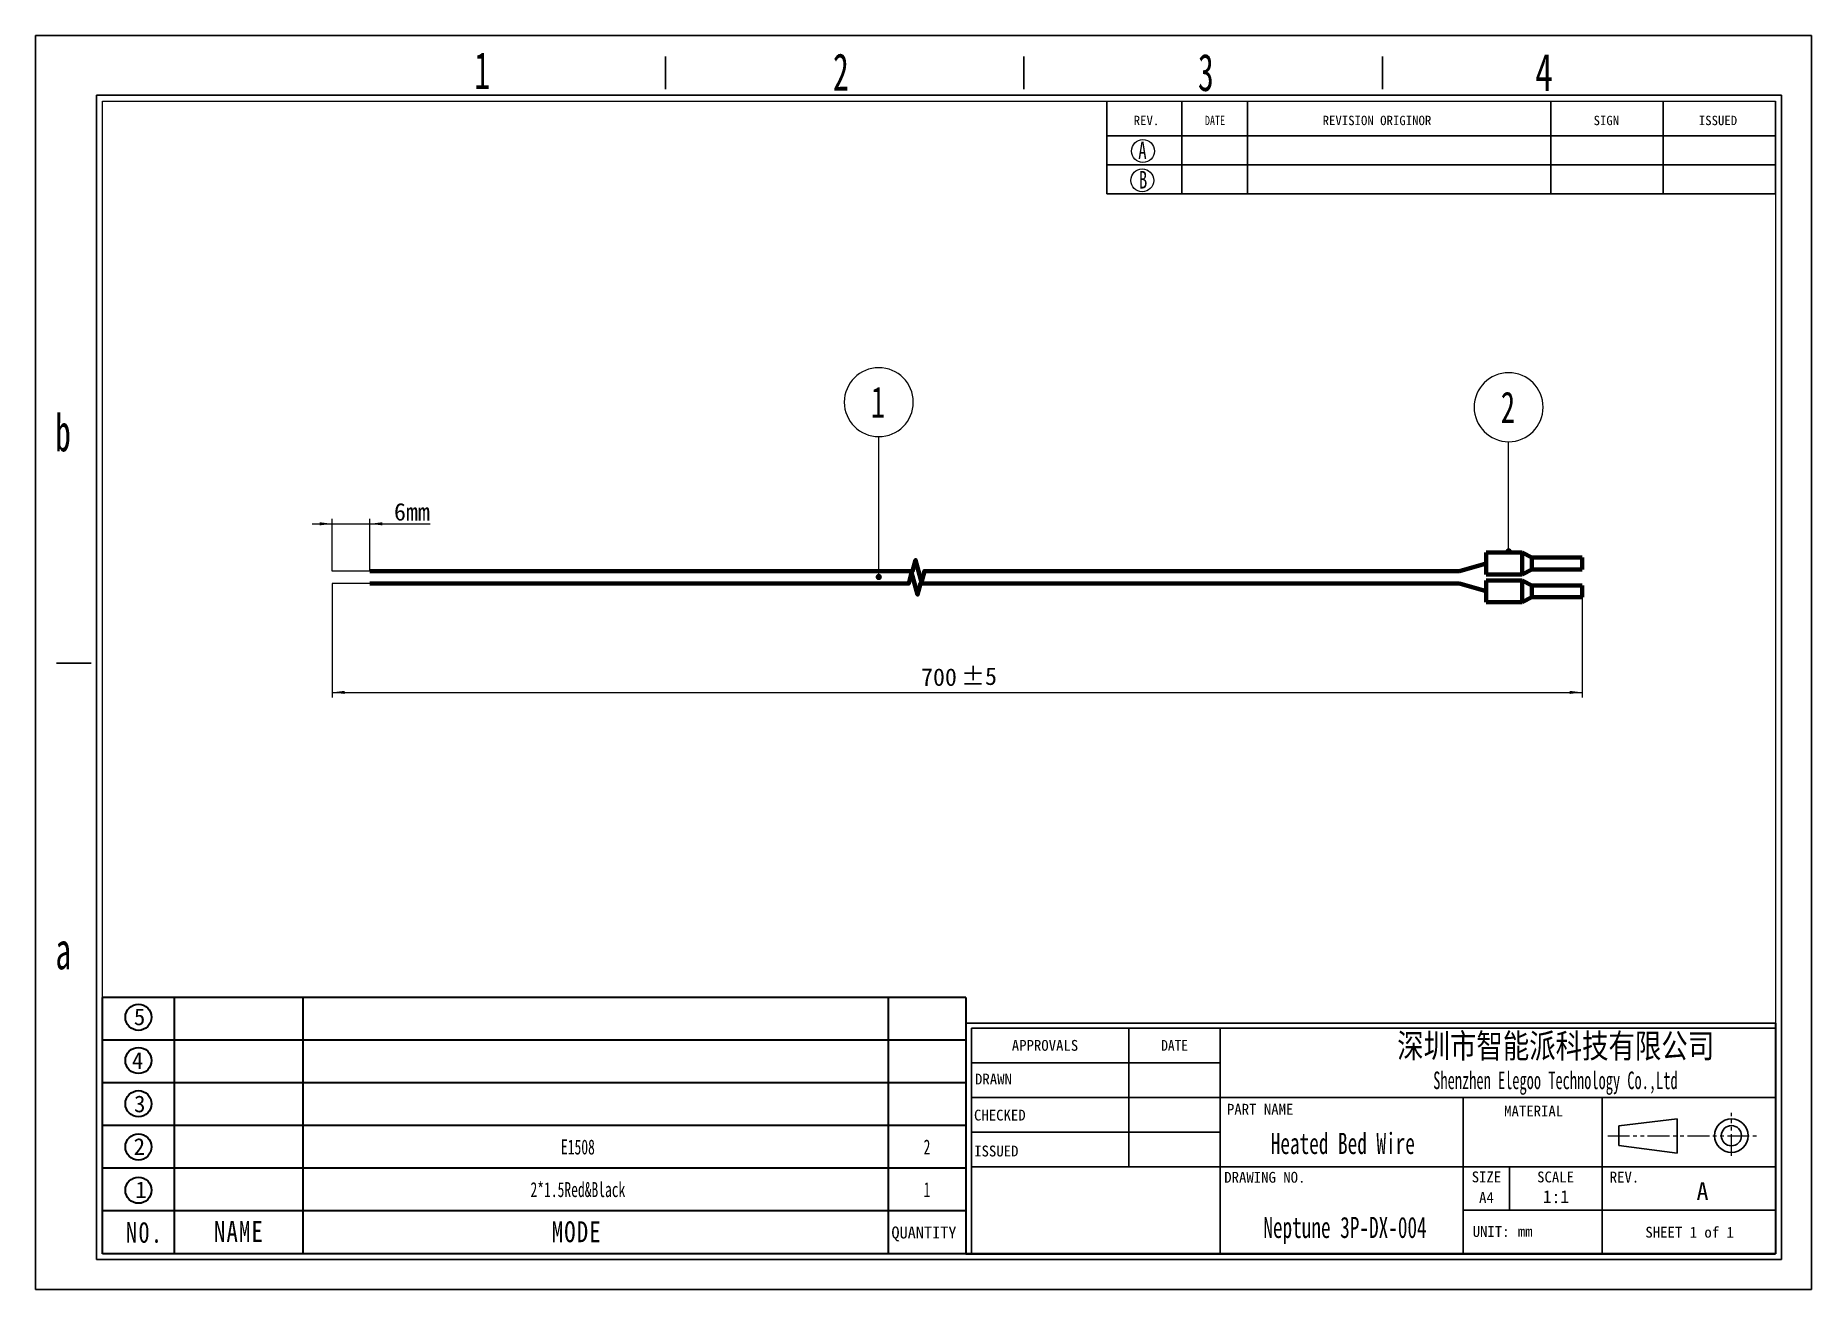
# Model space of a CAD drawing. Header units: millimetres. Extents: x 0 to 283, y 0 to 200.
import ezdxf
from ezdxf.enums import TextEntityAlignment as Align

# ---------------------------------------------------------------- set-up
doc = ezdxf.new("R2010")
doc.units = ezdxf.units.MM
doc.linetypes.add('双点画线', pattern=[22, 12, -2, 2, -2, 2, -2])
doc.linetypes.add('点画线', pattern=[18, 12, -2, 2, -2])
doc.layers.get('0').update_dxf_attribs({"lineweight": 35})
for name, color, linetype, lineweight in [('SLD-0', 179, 'Continuous', 30), ('中心线层', 1, '点画线', 18), ('尺寸线层', 3, 'Continuous', 18), ('粗实线层', 7, 'Continuous', 35), ('细实线层', 7, 'Continuous', 18)]:
    doc.layers.add(name, color=color, linetype=linetype, lineweight=lineweight)
doc.styles.add('SLDTEXTSTYLE0', font='', dxfattribs={"width": 0.7})
doc.styles.add('SLDTEXTSTYLE10', font='', dxfattribs={"width": 0.7865})
doc.styles.add('SLDTEXTSTYLE11', font='', dxfattribs={"width": 0.862222})
doc.styles.add('SLDTEXTSTYLE12', font='', dxfattribs={"width": 1.089})
doc.styles.add('SLDTEXTSTYLE13', font='', dxfattribs={"width": 0.805625})
doc.styles.add('SLDTEXTSTYLE2', font='', dxfattribs={"width": 0.469})
doc.styles.add('SLDTEXTSTYLE3', font='', dxfattribs={"width": 0.56})
doc.styles.add('SLDTEXTSTYLE4', font='', dxfattribs={"width": 0.40535})
doc.styles.add('SLDTEXTSTYLE5', font='', dxfattribs={"width": 0.7})
doc.styles.add('SLDTEXTSTYLE6', font='', dxfattribs={"width": 0.62})
doc.styles.add('SLDTEXTSTYLE7', font='', dxfattribs={"width": 0.9075})
doc.styles.add('SLDTEXTSTYLE8', font='', dxfattribs={"width": 0.484})
doc.styles.add('SLDTEXTSTYLE9', font='', dxfattribs={"width": 0.870455})
doc.styles.add('工程1', font='')
doc.styles.add('标准', font='', dxfattribs={"width": 0.667})
doc.styles.get('SLDTEXTSTYLE0').set_extended_font_data('宋体')
doc.styles.get('SLDTEXTSTYLE10').set_extended_font_data('宋体')
doc.styles.get('SLDTEXTSTYLE11').set_extended_font_data('宋体')
doc.styles.get('SLDTEXTSTYLE12').set_extended_font_data('宋体')
doc.styles.get('SLDTEXTSTYLE13').set_extended_font_data('宋体')
doc.styles.get('SLDTEXTSTYLE2').set_extended_font_data('宋体')
doc.styles.get('SLDTEXTSTYLE3').set_extended_font_data('宋体')
doc.styles.get('SLDTEXTSTYLE4').set_extended_font_data('宋体')
doc.styles.get('SLDTEXTSTYLE5').set_extended_font_data('宋体')
doc.styles.get('SLDTEXTSTYLE6').set_extended_font_data('宋体')
doc.styles.get('SLDTEXTSTYLE7').set_extended_font_data('宋体')
doc.styles.get('SLDTEXTSTYLE8').set_extended_font_data('宋体')
doc.styles.get('SLDTEXTSTYLE9').set_extended_font_data('宋体')
doc.styles.get('工程1').set_extended_font_data('宋体')
doc.styles.get('标准').set_extended_font_data('宋体')
doc.dimstyles.new('标准', dxfattribs={"dimscale": 0.8, "dimtxt": 3.5, "dimasz": 2.5, "dimexe": 1, "dimexo": 0, "dimtad": 1, "dimdsep": 46, "dimtxsty": '工程1', "dimblk": '_CAXARROW', "dimcen": 0, "dimdle": 4, "dimazin": 2, "dimtfac": 0.707107, "dimtdec": 3, "dimtmove": 2, "dimatfit": 3, "dimfxl": 1, "dimfrac": 2, "dimtolj": 1, "dimarcsym": 1})

# ---------------------------------------------------------------- blocks, each defined once
blk = doc.blocks.new('ELEGOO标题栏_1')
for p in [(133.85, 38.11), (0, 0)]:
    blk.add_line(p, (133.85, 0))
at = {"layer": 'SLD-0', "color": 0, "linetype": 'Continuous'}
for p, q in [((133.85, 38.11), (0, 38.11)), ((0, 38.11), (0, 0)), ((133.85, 37.29), (0.96, 37.29)), ((0.96, 37.29), (0.96, 0)), ((26.95, 37.29), (26.95, 14.34)), ((42.07, 37.29), (42.07, 0)), ((42.07, 31.55), (0.96, 31.55)), ((133.85, 25.81), (0.96, 25.81)), ((82.22, 25.81), (82.22, 0)), ((105.17, 0), (105.17, 25.81)), ((107.93, 21.13), (117.56, 22.32)), ((107.93, 17.89), (107.93, 21.13)), ((117.56, 16.63), (117.56, 22.32)), ((42.07, 20.08), (0.96, 20.08)), ((107.93, 17.89), (117.56, 16.63)), ((133.85, 14.34), (0.96, 14.34)), ((89.87, 14.34), (89.87, 7.17)), ((82.22, 7.17), (133.85, 7.17))]:
    blk.add_line(p, q, dxfattribs=at)
for radius in [2.77, 1.67]:
    blk.add_circle((126.54, 19.51), radius, dxfattribs=at)
at = {"layer": '中心线层', "color": 1, "linetype": '双点画线', "lineweight": 18, "ltscale": 0.3}
for p, q in [((126.54, 16.16), (126.54, 23.3)), ((106.1, 19.51), (130.7, 19.51))]:
    blk.add_line(p, q, dxfattribs=at)
at = {"layer": 'SLD-0', "color": 0}
for s, insert, char_height, width, attachment_point, style in [('{\\W1;APPROVALS}', (13.1, 35.34), 1.7927, 38.1779, 2, 'SLDTEXTSTYLE10'), ('DATE', (34.52, 35.34), 1.793, 17.8919, 2, 'SLDTEXTSTYLE7'), ('{\\W0.8;深圳市智能派科技有限公司}', (97.5, 36.37), 4, 133.1206, 2, 'SLDTEXTSTYLE0'), ('{\\W1;DRAWN}', (4.58, 29.77), 1.7927, 12.6788, 2, 'SLDTEXTSTYLE4'), ('{\\fsimsun|b1|i0|c134|p2;\\W0.6;Shenzhen Elegoo Technology Co.,Ltd}', (97.46, 30.12), 2.9104, 129.0935, 2, 'SLDTEXTSTYLE2'), ('{\\W1;CHECKED}', (5.63, 23.81), 1.7927, 17.6061, 2, 'SLDTEXTSTYLE4'), ('{\\W1;PART NAME}', (48.66, 24.78), 1.7927, 40.2352, 2, 'SLDTEXTSTYLE11'), ('{\\W1;MATERIAL}', (93.86, 24.48), 1.7927, 43.0109, 2, 'SLDTEXTSTYLE12'), ('{\\W1;ISSUED}', (5.05, 17.87), 1.7927, 14.7218, 2, 'SLDTEXTSTYLE4'), ('{\\W1;DRAWING NO.}', (49.43, 13.53), 1.7927, 46.8642, 2, 'SLDTEXTSTYLE9'), ('{\\W1;SIZE}', (86.06, 13.59), 1.793, 9.8746, 2, 'SLDTEXTSTYLE4'), ('{\\W1;SCALE}', (97.48, 13.58), 1.7927, 22.8456, 2, 'SLDTEXTSTYLE7'), ('{\\W1;REV.}', (108.87, 13.56), 1.793, 16.3741, 2, 'SLDTEXTSTYLE7'), ('{\\W1;A}', (120.78, 11.78), 2.91, 3.9348, 1, 'SLDTEXTSTYLE3'), ('{\\W1;A4}', (86.06, 10.18), 1.793, 4.9073, 2, 'SLDTEXTSTYLE4'), ('{\\W1;1:1}', (97.55, 10.49), 2.117, 7.7808, 2, 'SLDTEXTSTYLE3'), ('{\\W1;UNIT:}', (86.83, 4.57), 1.7927, 18.0042, 2, 'SLDTEXTSTYLE7'), ('{\\W1;mm}', (92.46, 4.58), 1.793, 5.0475, 2, 'SLDTEXTSTYLE8'), ('{\\W1;SHEET 1 of 1}', (119.64, 4.44), 1.7927, 47.0046, 2, 'SLDTEXTSTYLE13')]:
    blk.add_mtext(s, dxfattribs=dict(at, insert=insert, char_height=char_height, width=width, attachment_point=attachment_point, style=style))
at = {"layer": '尺寸线层', "color": 0, "style": '标准', "width": 0.667}
for tag, height, p in [('绘制者', 2, (21.79, 28.7)), ('绘图日期', 2, (34.51, 28.68)), ('审核者', 2, (21.8, 23.22)), ('审核日期', 2, (34.51, 22.95)), ('材质', 3.5, (94.1, 18.33)), ('发布者', 2, (21.79, 17.24)), ('发布日期', 2, (34.51, 17.21)), ('零件名称', 3.5, (62.32, 18.23)), ('图纸编号', 3.5, (62.68, 4.34))]:
    blk.add_attdef(tag, text='', height=height, dxfattribs=at).set_placement(p, align=Align.MIDDLE_CENTER)
blk = doc.blocks.new('更新记录栏_1')
at = {"layer": 'SLD-0', "color": 0, "linetype": 'Continuous'}
for p, q in [((-110.52, 0), (-110.52, -15.3)), ((-98.13, 0), (-98.13, -15.3)), ((-87.3, 0), (-87.3, -15.3)), ((-110.52, -5.74), (0, -5.74)), ((-110.52, -10.52), (0, -10.52)), ((-110.52, -15.3), (0, -15.3))]:
    blk.add_line(p, q, dxfattribs=at)
at = {"layer": 'SLD-0', "color": 0}
for p, q in [((-37.16, 0), (-37.16, -15.3)), ((-18.58, 0), (-18.58, -15.3))]:
    blk.add_line(p, q, dxfattribs=at)
at = {"layer": 'SLD-0', "color": 2, "lineweight": 0}
for centre in [(-104.56, -8.25), (-104.68, -13.1)]:
    blk.add_circle(centre, 1.89, dxfattribs=at)
at = {"layer": '粗实线层', "color": 0, "lineweight": 18}
for p in [(-110.52, 0), (0, -15.3)]:
    blk.add_line(p, (0, 0), dxfattribs=at)
at = {"layer": 'SLD-0', "color": 0, "attachment_point": 1, "style": 'SLDTEXTSTYLE10'}
for s, insert, char_height, width in [('{\\W1;REV.}', (-106.09, -2.41), 1.554, 12.2988), ('DATE', (-94.32, -2.41), 1.554, 13.4388), ('{\\W1;REVISION ORIGINOR}', (-74.87, -2.41), 1.5536, 57.5127), ('{\\W1;SIGN}', (-30.09, -2.41), 1.554, 12.3134), ('{\\W1;ISSUED}', (-12.7, -2.41), 1.5536, 19.59)]:
    blk.add_mtext(s, dxfattribs=dict(at, insert=insert, char_height=char_height, width=width))
at = {"layer": 'SLD-0', "color": 2, "char_height": 2.9, "attachment_point": 1, "style": 'SLDTEXTSTYLE5'}
for s, insert, width in [('A', (-105.34, -6.68), 3.5956), ('B', (-105.23, -11.54), 3.5381)]:
    blk.add_mtext(s, dxfattribs=dict(at, insert=insert, width=width))
at = {"layer": '尺寸线层', "color": 0, "style": '标准', "width": 0.667}
for tag, p in [('日期A', (-92.71, -8.13)), ('A版本更新内容', (-62.23, -8.13)), ('标记A', (-27.87, -8.13)), ('发布者A', (-9.29, -8.13)), ('日期B', (-92.71, -12.91)), ('A版本更新内容', (-62.23, -12.91)), ('标记B', (-27.87, -12.91)), ('发布者B', (-9.29, -12.91))]:
    blk.add_attdef(tag, text='', height=1.5, dxfattribs=at).set_placement(p, align=Align.MIDDLE_CENTER)
blk = doc.blocks.new('图框_1')
at = {"layer": 'SLD-0', "color": 0}
for p, q in [((0, 207.38), (293.52, 207.38)), ((0, 0), (0, 207.38)), ((293.52, 207.38), (293.52, 0)), ((293.52, 0), (0, 0))]:
    blk.add_line(p, q, dxfattribs=at)
at = {"layer": 'SLD-0', "color": 0, "linetype": 'Continuous'}
for p, q in [((104.11, 198.49), (104.11, 203.88)), ((163.36, 198.49), (163.36, 203.88)), ((222.61, 198.49), (222.61, 203.88)), ((10.1, 4.94), (10.1, 197.5)), ((10.1, 197.5), (288.58, 197.5)), ((288.58, 197.5), (288.58, 4.94)), ((9.21, 103.56), (3.48, 103.56)), ((288.58, 4.94), (10.1, 4.94))]:
    blk.add_line(p, q, dxfattribs=at)
at = {"layer": 'SLD-0', "color": 0, "lineweight": 15}
for p, q in [((11.08, 5.93), (11.08, 196.52)), ((11.08, 196.52), (287.59, 196.52)), ((287.59, 196.52), (287.59, 5.93)), ((287.59, 5.93), (11.08, 5.93))]:
    blk.add_line(p, q, dxfattribs=at)
at = {"layer": 'SLD-0', "color": 0, "char_height": 6.17, "attachment_point": 1}
for s, insert, width, style in [('1', (72.52, 204.68), 3.1728, 'SLDTEXTSTYLE6'), ('2', (131.8, 204.43), 6.4014, 'SLDTEXTSTYLE6'), ('3', (192.12, 204.37), 6.3735, 'SLDTEXTSTYLE6'), ('4', (247.85, 204.37), 7.6545, 'SLDTEXTSTYLE5'), ('b', (3.24, 144.8), 6.4386, 'SLDTEXTSTYLE6'), ('a', (3.29, 59.13), 6.3735, 'SLDTEXTSTYLE6')]:
    blk.add_mtext(s, dxfattribs=dict(at, insert=insert, width=width, style=style))
blk = doc.blocks.new('图框1_1')
at = {"layer": '粗实线层', "color": 0}
blk.add_blockref('图框_1', (0, 0), dxfattribs=at)
blk = doc.blocks.new('明细栏_1')
at = {"layer": '粗实线层', "color": 0}
for p, q in [((144.46, 42.89), (0, 42.89)), ((0, 0), (0, 42.89)), ((12, 42.89), (12, 0)), ((33.51, 42.89), (33.51, 0)), ((131.49, 42.89), (131.49, 0)), ((144.46, 42.89), (144.46, 0)), ((144.46, 35.74), (0, 35.74)), ((144.46, 28.59), (0, 28.59)), ((144.46, 21.44), (0, 21.44)), ((0, 14.3), (0, 21.44)), ((144.46, 14.3), (0, 14.3)), ((144.46, 7.17), (0, 7.17)), ((144.46, 0), (0, 0))]:
    blk.add_line(p, q, dxfattribs=at)
for centre in [(6, 39.59), (6, 32.35), (6, 25.11), (6, 17.87), (6, 10.63)]:
    blk.add_circle(centre, 2.19, dxfattribs=at)
at = {"layer": '尺寸线层', "color": 0, "char_height": 2.8, "attachment_point": 1, "line_spacing_factor": 1.15057, "style": '标准'}
for s, insert, width in [('\\T1.1;{\\fsimsun|b1|i0|c134|p2;\\W1;5}', (5.24, 41.07), 1.5173), ('\\T1.1;{\\fsimsun|b1|i0|c134|p2;\\W1;4}', (4.9, 33.74), 1.7207), ('\\T1.1;{\\fsimsun|b1|i0|c134|p2;\\W1;3}', (5.27, 26.48), 1.5173), ('\\T1.1;{\\fsimsun|b1|i0|c134|p2;\\W1;2}', (5.2, 19.34), 1.5486), ('\\T1.1;{\\fsimsun|b1|i0|c134|p2;\\W1;1}', (5.48, 12.1), 1.3013)]:
    blk.add_mtext(s, dxfattribs=dict(at, insert=insert, width=width))
at = {"layer": '尺寸线层', "color": 3, "attachment_point": 1, "line_spacing_factor": 1.15057, "style": '标准'}
for s, insert, char_height, width in [('\\T1.1;{\\fsimsun|b1|i0|c134|p2;\\W0.8;\\C0;N0.}', (3.88, 5.33), 3.5, 5.1088), ('\\T1.1;{\\fsimsun|b1|i0|c134|p2;\\W0.8;\\C0;NAME}', (18.64, 5.48), 3.5, 8.4532), ('\\T1.1;{\\fsimsun|b1|i0|c134|p2;\\W0.8;\\C0;MODE}', (75.17, 5.42), 3.5, 8.4532), ('{\\fSimSun|b1|i0|c134|p2;\\W1;\\T1;\\C0;QUANTITY}', (132.02, 4.55), 2, 11.2737)]:
    blk.add_mtext(s, dxfattribs=dict(at, insert=insert, char_height=char_height, width=width))
at = {"layer": '尺寸线层', "color": 0, "style": '标准', "width": 0.667}
for tag, p in [('名称5', (22.75, 39.31)), ('规格5', (79.55, 39.31)), ('数量5 ', (137.97, 39.31)), ('名称4', (22.75, 32.17)), ('规格4 ', (79.55, 32.17)), ('数量4', (137.97, 32.17)), ('名称3', (22.75, 25.02)), ('规格3', (79.55, 25.02)), ('数量3', (137.97, 25.02)), ('名称2', (22.75, 17.87)), ('规格2', (79.55, 17.87)), ('数量2', (137.97, 17.87)), ('名称1', (22.75, 10.73)), ('规格1', (79.55, 10.73)), ('数量1', (137.97, 10.73))]:
    blk.add_attdef(tag, text='', height=2.5, dxfattribs=at).set_placement(p, align=Align.MIDDLE_CENTER)
blk = doc.blocks.new('*X9')
at = {"color": 0, "char_height": 2.8, "attachment_point": 1, "style": '工程1'}
for s, insert, width in [('%%P5', (147.62, 99.28), 24.0268), ('700', (141.23, 99.13), 46.0514)]:
    blk.add_mtext(s, dxfattribs=dict(at, insert=insert, width=width))
blk = doc.blocks.new('*X8')
at = {"layer": '尺寸线层', "linetype": 'Continuous'}
for points in [[(47.32, 95.29), (49.32, 95.54), (49.32, 95.04)], [(246.66, 95.29), (244.66, 95.54), (244.66, 95.04)]]:
    blk.add_hatch(color=0, dxfattribs=at).paths.add_polyline_path(points, flags=0)
at = {"layer": '尺寸线层', "color": 0, "linetype": 'Continuous'}
for p, q in [((47.32, 112.65), (47.32, 94.49)), ((246.66, 110.47), (246.66, 94.49)), ((47.32, 95.29), (246.66, 95.29))]:
    blk.add_line(p, q, dxfattribs=at)
at = {"layer": '尺寸线层', "color": 0}
blk.add_blockref('*X9', (0, 0), dxfattribs=at)
blk = doc.blocks.new('_CAXARROW')
blk.add_hatch(color=0).paths.add_polyline_path([(0, 0), (-1, 0.125), (-1, -0.125)], flags=0)
blk = doc.blocks.new('*X10')
at = {"layer": '尺寸线层', "linetype": 'Continuous'}
for points in [[(47.32, 122.19), (45.32, 122.44), (45.32, 121.94)], [(53.32, 122.19), (55.32, 122.44), (55.32, 121.94)]]:
    blk.add_hatch(color=0, dxfattribs=at).paths.add_polyline_path(points, flags=0)
at = {"layer": '尺寸线层', "color": 0, "linetype": 'Continuous'}
for p, q in [((44.12, 122.19), (62.93, 122.19)), ((47.32, 114.65), (47.32, 122.99)), ((53.32, 114.65), (53.32, 122.99))]:
    blk.add_line(p, q, dxfattribs=at)
at = {"layer": '尺寸线层', "color": 0, "insert": (60.03, 124.09), "char_height": 2.8, "width": 11.6067, "attachment_point": 5, "style": '工程1'}
blk.add_mtext('6mm', dxfattribs=at)
blk = doc.blocks.new('*X11')
at = {"layer": '细实线层', "lineweight": 18}
h = blk.add_hatch(color=0, dxfattribs=at)
edge = h.paths.add_edge_path(flags=0)
edge.add_arc((0, 0), 0.5, 0, 360)
at = {"layer": '细实线层', "color": 0}
blk.add_line((0, 0), (0, 22.4), dxfattribs=at)
for start, end in [(90, 270), (270, 90)]:
    blk.add_arc((0, 27.9), 5.5, start, end, dxfattribs=at)
at = {"layer": '细实线层', "color": 0, "lineweight": 18, "insert": (0, 27.9), "char_height": 5, "width": 2.8506, "attachment_point": 5, "line_spacing_factor": 1.15057, "style": '标准'}
blk.add_mtext('\\T1.1;1', dxfattribs=at)
blk = doc.blocks.new('*X12')
at = {"layer": '细实线层', "lineweight": 18}
h = blk.add_hatch(color=0, dxfattribs=at)
edge = h.paths.add_edge_path(flags=0)
edge.add_arc((0, 0), 0.5, 0, 360)
at = {"layer": '细实线层', "color": 0}
blk.add_line((0, 0), (0, 17.5), dxfattribs=at)
for start, end in [(90, 270), (270, 90)]:
    blk.add_arc((0, 23), 5.5, start, end, dxfattribs=at)
at = {"layer": '细实线层', "color": 0, "lineweight": 18, "insert": (0, 23), "char_height": 5, "width": 3.1301, "attachment_point": 5, "line_spacing_factor": 1.15057, "style": '标准'}
blk.add_mtext('\\T1.1;2', dxfattribs=at)

msp = doc.modelspace()

# ---------------------------------------------------------------- linework, layer by layer
at = {"layer": '粗实线层', "color": 1, "lineweight": 70}
for p, q in [((237.098, 117.627), (231.365, 117.627)), ((231.365, 117.627), (231.365, 114.127)), ((237.098, 117.627), (237.098, 114.127)), ((237.098, 117.627), (238.665, 116.827)), ((238.665, 116.827), (238.665, 114.927)), ((231.365, 115.877), (227.082, 114.648)), ((237.098, 114.127), (231.365, 114.127)), ((237.098, 114.127), (238.665, 114.927)), ((237.098, 113.17), (231.365, 113.17)), ((231.365, 113.17), (231.365, 109.67)), ((237.098, 113.17), (237.098, 109.67)), ((237.098, 113.17), (238.665, 112.37)), ((237.098, 109.67), (238.665, 110.47)), ((238.665, 112.37), (238.665, 110.47)), ((237.098, 109.67), (231.365, 109.67))]:
    msp.add_line(p, q, dxfattribs=at)
at = {"layer": '粗实线层', "color": 0, "lineweight": 70}
for p, q in [((246.665, 116.827), (238.665, 116.827)), ((246.665, 116.827), (246.665, 114.927)), ((238.665, 114.927), (246.665, 114.927)), ((231.365, 111.42), (227.082, 112.648)), ((246.665, 112.37), (238.665, 112.37)), ((238.665, 110.47), (246.665, 110.47)), ((246.665, 112.37), (246.665, 110.47))]:
    msp.add_line(p, q, dxfattribs=at)
at = {"layer": '粗实线层', "color": 0, "lineweight": 15}
for p, q in [((53.316, 114.648), (47.316, 114.648)), ((53.316, 112.648), (47.316, 112.648))]:
    msp.add_line(p, q, dxfattribs=at)
at = {"layer": '细实线层', "color": 1, "lineweight": 70}
msp.add_lwpolyline([(227.082, 114.648), (141.762, 114.648), (141.293, 112.898), (140.355, 116.398), (139.887, 114.648), (54.566, 114.648), (53.316, 114.648)], dxfattribs=at)
at = {"layer": '细实线层', "lineweight": 70}
msp.add_lwpolyline([(227.082, 112.648), (141.137, 112.648), (140.668, 110.898), (139.73, 114.398), (139.262, 112.648), (53.316, 112.648)], dxfattribs=at)

# ---------------------------------------------------------------- block references
at = {"xscale": 0.964990897734145, "yscale": 0.964990897734145, "zscale": 0.964990897734145}
msp.add_blockref('ELEGOO标题栏_1', (148.357, 5.718), dxfattribs=at).add_auto_attribs({'零件名称': 'Heated Bed Wire', '图纸编号': 'Neptune 3P-DX-004'})
at = {"layer": '粗实线层', "color": 0, "xscale": 0.964990897734145, "yscale": 0.964990897734145, "zscale": 0.964990897734145}
for name, p in [('图框1_1', (0, 0)), ('更新记录栏_1', (277.522, 189.637))]:
    msp.add_blockref(name, p, dxfattribs=at)
at = {"layer": '粗实线层', "color": 0, "xscale": 0.9529514990850049, "yscale": 0.9529514990850049, "zscale": 0.9529514990850049}
msp.add_blockref('明细栏_1', (10.696, 5.718), dxfattribs=at).add_auto_attribs({'规格1': '2*1.5Red&Black', '数量1': '1', '规格2': 'E1508', '数量2': '2'})
at = {"layer": '细实线层'}
for name, p in [('*X11', (134.488, 113.705)), ('*X12', (234.941, 117.796))]:
    msp.add_blockref(name, p, dxfattribs=at)

# ---------------------------------------------------------------- dimensions: what is measured, and where the dimension line sits
at = {"layer": '尺寸线层', "color": 0}
dim = msp.add_linear_dim(base=(53.316, 122.188), p1=(47.316, 114.648), p2=(53.316, 114.648), text='6mm', dimstyle='标准', override={"dimsah": 1, "dimtfac": 1, "dimtfill": 1}, dxfattribs=at)
dim.commit()
dim.dimension.update_dxf_attribs({"geometry": '*X10', "text_midpoint": (60.03, 122.188), "dimtype": 160})
dim = msp.add_linear_dim(base=(246.665, 95.287), p1=(47.316, 112.648), p2=(246.665, 110.47), text='\\A1;700{\\H1x;%%P5}', dimstyle='标准', override={"dimsah": 1, "dimtfac": 1, "dimtfill": 1, "dimtzin": 8}, dxfattribs=at)
dim.commit()
dim.dimension.update_dxf_attribs({"geometry": '*X8', "text_midpoint": (146.99, 95.287)})

doc.saveas('drawing.dxf')
